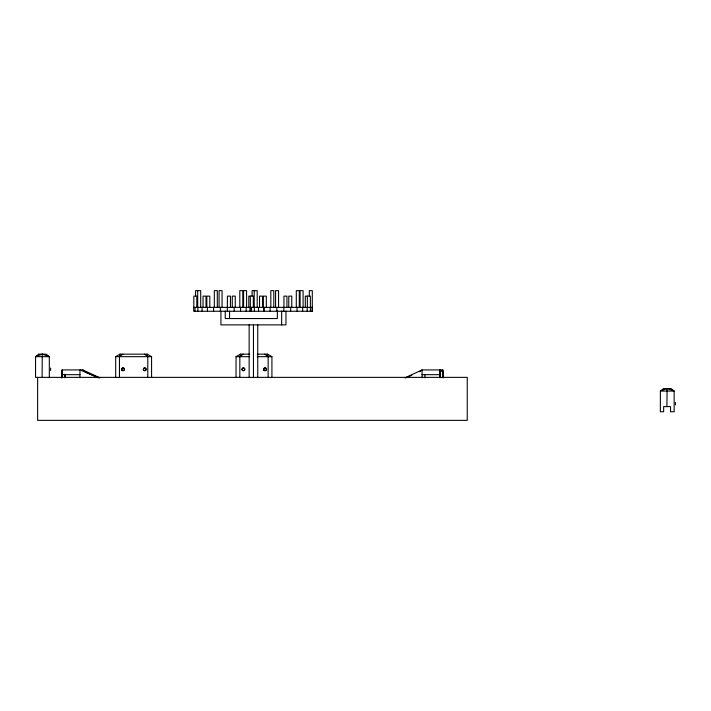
<?xml version="1.0" encoding="UTF-8"?>
<svg xmlns="http://www.w3.org/2000/svg" width="711" height="711" viewBox="0 0 711 711"><rect width="100%" height="100%" fill="white"/><g stroke="black" fill="none" stroke-linecap="round" stroke-linejoin="round"><path stroke-width="1.07" d="M64.914 377.434L64.923 374.217M310.405 311.258L310.36 296.123L305.312 296.123L305.312 307.356M49.326 377.372L49.326 356.673L42.26 354.158L42.109 377.372M667.078 388.544L660.368 391.068L674.152 391.068L670.98 388.544L663.541 388.544L660.368 391.068L660.368 411.767L663.647 411.767L663.647 406.603L670.535 406.603L670.535 411.767L674.152 411.767L674.152 391.068L667.078 388.544L666.927 406.603M61.395 377.888L62.053 369.933L82.823 369.933L99.931 377.861M61.653 377.577L62.053 373.311M442.42 377.665L443.024 372.368L439.958 369.933L439.958 377.843M119.466 377.372L119.466 356.673L119.99 354.158L147.266 354.158L151.576 356.673L151.576 377.372M239.829 377.372L239.829 356.673L240.354 354.158L249.685 354.158M419.757 371.755L422.058 369.933L442.829 369.933L443.477 377.888M119.466 356.673L122.87 354.158M239.829 356.673L243.224 354.158M115.68 377.372L115.68 356.673L119.99 354.158M236.043 377.372L236.043 356.673L240.354 354.158M404.941 377.861L422.058 369.933L422.058 377.843M405.661 377.834L411.811 375.31M42.26 354.158L35.55 356.673L35.55 377.372L467.251 377.372L467.251 420.361L37.621 420.361L37.621 377.372M257.213 354.158L267.62 354.158L271.931 356.673L271.931 377.372M115.68 356.673L151.576 356.673M236.043 356.673L249.632 356.673M257.258 356.673L271.931 356.673M62.053 374.67L79.952 374.67M422.058 374.67L440.722 374.67M99.22 377.834L79.952 369.933L79.952 377.843M97.967 377.754L85.889 372.368L82.823 369.933M264.75 354.158L268.145 356.673L268.145 377.372M144.386 354.158L147.79 356.673L147.79 377.372M267.62 354.158L268.145 356.673M147.266 354.158L147.79 356.673M61.848 372.368L62.213 375.55M442.829 373.311L443.122 376.51M439.958 369.933L439.958 377.434M675.45 402.462L675.45 404.915M442.829 369.933L442.829 376.786M424.929 374.67L424.929 377.843M312.298 307.356L312.298 290.639L309.303 290.639L309.303 295.865M312.156 307.356L312.156 311.258M307.365 296.123L307.365 307.356M307.179 307.356L307.179 311.258M303.082 307.356L303.082 290.639L300.095 290.639L300.095 307.356M302.664 307.356L302.664 311.258M299.287 307.356L299.287 290.639L296.3 290.639L296.3 307.356M297.074 307.356L297.074 311.258M291.768 307.356L291.768 296.123L288.773 296.123L288.773 307.356M290.692 307.356L290.648 311.258M286.933 307.356L286.933 296.123L283.938 296.123L283.938 307.356M285.964 311.027L285.964 324.883L220.934 324.883L220.934 311.027M283.831 307.356L283.831 311.258M281.654 311.027L281.654 324.883M278.57 307.356L278.57 290.639L275.575 290.639L275.575 307.356M277.352 311.036L277.352 318.555L225.245 318.555L225.245 311.036M276.846 307.356L276.846 311.258M273.806 307.356L273.806 290.639L270.82 290.639L270.82 307.356M270.082 307.356L270.082 311.258M266.323 307.356L266.323 296.123L263.328 296.123L263.328 307.356M263.914 307.356L263.914 311.258M263.879 307.356L263.879 311.258M262.519 307.356L262.519 296.123L259.533 296.123L259.533 307.356M258.546 307.356L258.546 311.258M257.755 324.883L257.755 377.71M257.195 307.356L257.195 290.639L252.103 290.639L252.103 295.865M254.36 307.356L254.36 311.258M254.209 290.639L254.209 307.356M253.454 324.883L253.454 377.71M253.303 307.356L253.303 296.123L248.814 296.123L248.814 307.356M251.516 307.356L251.516 311.258M250.316 296.123L250.37 311.258M250.165 307.356L250.165 311.258M249.143 324.883L249.143 377.71M246.584 307.356L246.584 290.639L243.589 290.639L243.589 307.356M246.166 307.356L246.166 311.258M242.789 307.356L242.789 290.639L239.803 290.639L239.803 307.356M240.576 307.356L240.576 311.258M235.261 307.356L235.261 296.123L232.275 296.123L232.275 307.356M234.15 307.356L234.195 311.258M230.435 307.356L230.435 296.123L227.44 296.123L227.333 311.258M229.555 311.036L229.555 318.555M222.063 307.356L222.063 290.639L219.077 290.639L219.077 307.356M220.348 307.356L220.348 311.258M217.308 307.356L217.308 290.639L214.322 290.639L214.322 307.356M213.584 307.356L213.584 311.258M209.816 307.356L209.816 296.123L206.83 296.123L206.83 307.356M207.381 307.356L207.416 311.258M206.021 307.356L206.021 296.123L203.035 296.123L203.035 307.356M202.048 307.356L202.048 311.258M200.698 307.356L200.698 290.639L195.596 290.639L195.596 295.865M197.862 307.356L197.862 311.258M197.711 290.639L197.711 307.356M196.805 307.356L196.805 296.123L193.819 296.123L193.819 307.356M195.018 307.356L195.018 311.258M64.923 374.67L64.923 377.843M62.053 369.933L62.053 377.843M50.632 368.076L50.632 370.529M38.723 354.158L35.55 356.673L49.326 356.673L46.153 354.158L38.723 354.158M312.369 307.356L193.668 307.356L193.668 311.258L312.369 311.258L312.369 307.356M242.655 370.564A1.466 1.466 0 0 0 244.842 369.302A1.466 1.466 0 0 0 242.655 368.031A1.466 1.466 0 0 0 242.655 370.564M242.513 370.173A1.226 1.226 0 0 0 244.566 369.622A1.226 1.226 0 0 0 243.064 368.111A1.226 1.226 0 0 0 242.513 370.173M264.439 370.369A1.226 1.226 0 0 0 266.287 369.302A1.226 1.226 0 0 0 264.439 368.236A1.226 1.226 0 0 0 264.439 370.369M264.021 370.333A1.466 1.466 0 0 0 266.465 369.676A1.466 1.466 0 0 0 264.679 367.889A1.466 1.466 0 0 0 264.021 370.333M122.292 370.564A1.466 1.466 0 0 0 124.487 369.302A1.466 1.466 0 0 0 122.292 368.031A1.466 1.466 0 0 0 122.292 370.564M122.159 370.173A1.226 1.226 0 0 0 124.212 369.622A1.226 1.226 0 0 0 122.71 368.111A1.226 1.226 0 0 0 122.159 370.173M144.084 370.369A1.226 1.226 0 0 0 145.924 369.302A1.226 1.226 0 0 0 144.084 368.236A1.226 1.226 0 0 0 144.084 370.369M143.969 370.564A1.466 1.466 0 0 0 146.164 369.302A1.466 1.466 0 0 0 143.969 368.031A1.466 1.466 0 0 0 143.969 370.564"/></g></svg>
